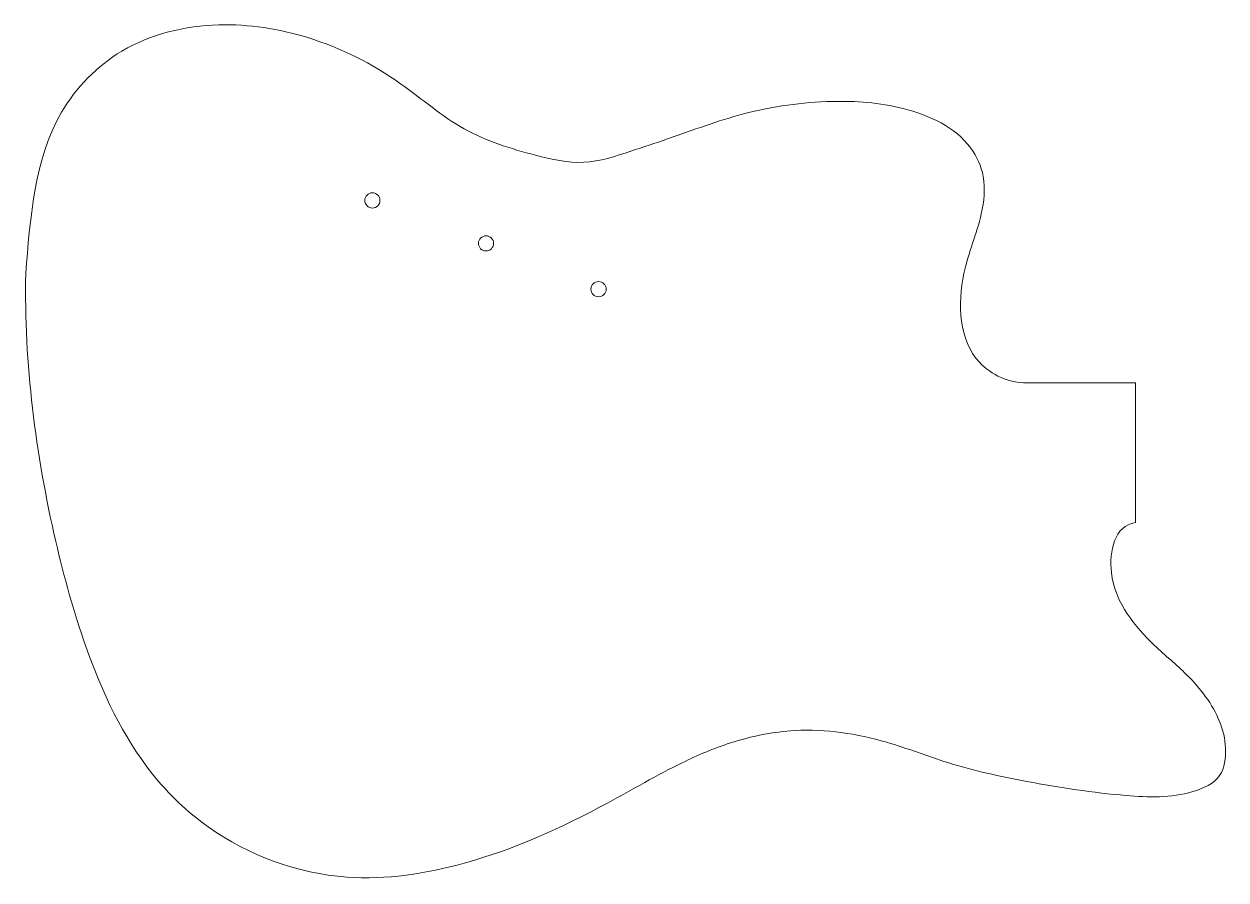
# Model space of a CAD drawing. Header units: inches. Extents: x 3.5 to 23.3, y -15.7 to -1.6.
import ezdxf

# ---------------------------------------------------------------- set-up
doc = ezdxf.new("R2010")
doc.units = ezdxf.units.IN
doc.header["$MEASUREMENT"] = 0

msp = doc.modelspace()

# ---------------------------------------------------------------- linework, layer by layer
at = {"color": 7, "linetype": 'Continuous', "lineweight": 15}
for p, q in [((20.043, -7.541), (21.831, -7.541)), ((21.831, -7.541), (21.831, -9.839))]:
    msp.add_line(p, q, dxfattribs=at)
for centre in [(9.27, -4.536), (11.14, -5.243), (12.993, -5.997)]:
    msp.add_circle(centre, 0.125, dxfattribs=at)
for points, knots in [([(3.563, -5.737), (3.638, -4.862), (3.722, -3.363), (5.143, -1.907), (6.687, -1.546), (8.302, -1.8), (9.655, -2.48), (10.728, -3.433), (11.805, -3.764), (12.751, -3.983), (13.478, -3.74), (14.343, -3.457), (15.414, -3.049), (16.74, -2.864), (18.042, -2.954), (19.038, -3.403), (19.38, -4.17), (19.301, -4.907), (18.881, -5.829), (18.942, -7.19), (19.757, -7.54), (20.043, -7.541)], [0, 0, 0, 0, 0.116243, 0.176387, 0.246646, 0.309541, 0.382136, 0.436863, 0.490014, 0.524292, 0.558002, 0.585151, 0.641136, 0.703675, 0.753688, 0.808745, 0.830257, 0.856511, 0.899936, 0.963113, 1, 1, 1, 1]), ([(21.831, -9.839), (21.48, -9.89), (21.334, -10.63), (21.657, -11.347), (22.144, -11.882), (22.744, -12.371), (23.199, -12.947), (23.341, -13.546), (23.277, -14.068), (22.577, -14.381), (21.495, -14.341), (20.144, -14.132), (18.82, -13.848), (17.605, -13.366), (16.369, -13.178), (15.224, -13.412), (14.197, -13.849), (12.817, -14.668), (11.013, -15.484), (8.685, -15.847), (6.812, -15.167), (5.337, -13.753), (4.562, -12.068), (3.8, -9.305), (3.536, -7.219), (3.563, -5.737)], [0, 0, 0, 0, 0.030039, 0.052747, 0.073937, 0.096053, 0.125303, 0.139214, 0.15339, 0.169354, 0.203344, 0.254548, 0.295989, 0.328811, 0.375898, 0.409504, 0.436077, 0.479311, 0.558536, 0.618882, 0.693931, 0.733153, 0.806596, 0.862249, 1, 1, 1, 1])]:
    msp.add_open_spline(points, degree=3, knots=knots, dxfattribs=at)

doc.saveas('drawing.dxf')
